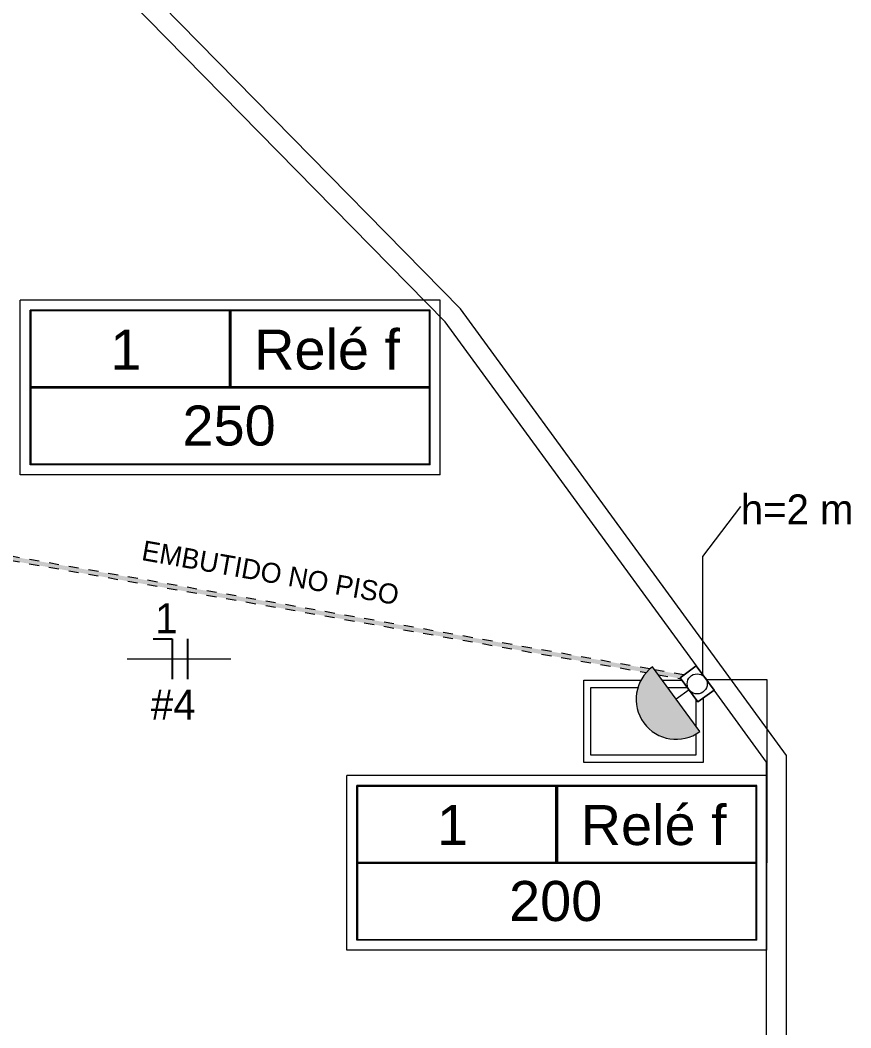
# Model space of a CAD drawing. Header units: metres. Extents: x -12 to 158, y -16 to 62.
# Drawn here: x 87.64 to 95.94, y 42.89 to 52.97 of the extents above; entities that cross this region are included whole.
import ezdxf

# ---------------------------------------------------------------- set-up
doc = ezdxf.new("R2010")
doc.units = ezdxf.units.M
doc.linetypes.add('Hidden', pattern=[0.007144, 0.004763, -0.002381])
for name, color, linetype, lineweight in [('A-ANNO-NOTE', 7, 'Continuous', 9), ('ARQ-PAR', 7, 'Continuous', 9), ('E-LITE-EQPM-IDEN', 7, 'Continuous', 9), ('E-POWR-CNDT', 7, 'Continuous', 18), ('G-ANNO-TEXT', 7, 'Continuous', 9), ('LD_Luminárias', 7, 'Continuous', 9)]:
    doc.layers.add(name, color=color, linetype=linetype, lineweight=lineweight)
doc.layers.add('BASE ELETRICO__dwg', color=7, linetype='Continuous', lineweight=9, true_color=0x767676)
doc.styles.add('Arial_3', font='arial.ttf', dxfattribs={"height": 0.4})
doc.styles.add('Century Gothic', font='GOTHIC.TTF', dxfattribs={"height": 0.2})
doc.styles.add('Century Gothic_1', font='GOTHIC.TTF', dxfattribs={"height": 0.3})

# ---------------------------------------------------------------- blocks, each defined once
blk = doc.blocks.new('BASE ELETRICO__dwg-8227098-PLANTA BAIXA - PLANTA GERAL')
at = {"color": 252, "lineweight": 9, "true_color": 0x8e8e8e}
for p, q in [((92.004, 46.369), (92.578, 46.369)), ((92.788, 46.369), (92.986, 46.369))]:
    blk.add_line(p, q, dxfattribs=at)
at = {"color": 252, "lineweight": 9, "true_color": 0x8e8e8e, "flags": 128}
for points in [[(93.131, 46.511), (90.618, 49.949), (86.529, 54.114), (76.801, 60.906), (76.801, 49.902), (76.465, 49.902), (56.278, 49.902)], [(93.197, 46.188), (93.197, 45.545), (92.004, 45.545), (92.004, 46.369)], [(53.233, 8.407), (53.233, 24.4), (56.233, 24.4), (93.833, 24.4), (93.833, 45.55), (93.308, 46.268)]]:
    blk.add_lwpolyline(points, dxfattribs=at)
at = {"layer": 'ARQ-PAR', "color": 252, "true_color": 0x8e8e8e, "flags": 128}
for points in [[(45.103, 0), (94.033, 0), (94.033, 45.615), (90.771, 50.079), (86.659, 54.267), (76.799, 61.152), (52.916, 61.152), (52.916, 59.372)], [(93.131, 46.511), (90.618, 49.949), (86.529, 54.114), (76.736, 60.952), (69.904, 60.952)], [(46.67, 0.2), (93.833, 0.2), (93.833, 45.55), (93.308, 46.268)]]:
    blk.add_lwpolyline(points, dxfattribs=at)
at = {"layer": 'LD_Luminárias', "color": 252, "true_color": 0x8e8e8e}
for p, q in [((92.077, 46.296), (92.547, 46.296)), ((92.842, 46.296), (93.04, 46.296)), ((93.124, 46.181), (93.124, 45.91))]:
    blk.add_line(p, q, dxfattribs=at)
at = {"layer": 'LD_Luminárias', "color": 252, "true_color": 0x8e8e8e, "flags": 128}
blk.add_lwpolyline([(93.124, 45.828), (93.124, 45.618), (92.077, 45.618), (92.077, 46.296)], dxfattribs=at)
blk = doc.blocks.new('Tag de Luminárias de Teto 3 - Tag de Luminárias de Teto 3-3493737-PLANTA BAIXA - PLANTA GERAL')
at = {"layer": 'E-LITE-EQPM-IDEN'}
for p, q in [((-0.0105, -0.004361), (-0.0105, 0.004361)), ((0.0105, 0.004361), (-0.0105, 0.004361)), ((0.0105, -0.004361), (0.0105, 0.004361)), ((0.01, 0.003861), (-0.01, 0.003861)), ((-0.01, -0.003861), (-0.01, 0.003861)), ((-0.000039, 0.003822), (-0.009961, 0.003822)), ((-0.009961, 0.003822), (-0.009961, 0.000039)), ((-0.000039, 0.000039), (-0.000039, 0.003822)), ((0, 0), (0, 0.003861)), ((0.000039, 0.003822), (0.000039, 0.000039)), ((0.009961, 0.003822), (0.000039, 0.003822)), ((0.009961, 0.000039), (0.009961, 0.003822)), ((0.01, -0.003861), (0.01, 0.003861)), ((-0.01, 0), (0.01, 0)), ((-0.009961, 0.000039), (-0.000039, 0.000039)), ((0.000039, 0.000039), (0.009961, 0.000039)), ((0.009961, -0.000039), (-0.009961, -0.000039)), ((-0.009961, -0.000039), (-0.009961, -0.003822)), ((0.009961, -0.003822), (0.009961, -0.000039)), ((0.01, -0.003861), (-0.01, -0.003861)), ((-0.009961, -0.003822), (0.009961, -0.003822)), ((0.0105, -0.004361), (-0.0105, -0.004361))]:
    blk.add_line(p, q, dxfattribs=at)
blk = doc.blocks.new('Fiação_Tags Lighting Fixture - 1_ FN-3746626-PLANTA BAIXA - PLANTA GERAL')
at = {"layer": 'E-LITE-EQPM-IDEN', "color": 5, "lineweight": 25, "true_color": 0x0000ff}
for p, q in [((-0.001283, -0.001642), (-0.000345, -0.001642)), ((-0.000345, -0.001642), (-0.000345, -0.003664))]:
    blk.add_line(p, q, dxfattribs=at)
at = {"layer": 'E-LITE-EQPM-IDEN', "color": 1, "lineweight": 25, "true_color": 0xff0000}
blk.add_line((0.000434, -0.001642), (0.000434, -0.003658), dxfattribs=at)
at = {"layer": 'E-LITE-EQPM-IDEN'}
blk.add_line((-0.002595, -0.002653), (0.002595, -0.002653), dxfattribs=at)

msp = doc.modelspace()

# ---------------------------------------------------------------- hatches: boundary and pattern name
at = {"layer": 'A-ANNO-NOTE'}
msp.add_hatch(color=256, dxfattribs=at).paths.add_polyline_path([(94.196, 45.777), (94.218, 45.778), (94.277, 45.786), (94.34, 45.805), (94.387, 45.826), (94.431, 45.854), (93.959, 46.5), (93.914, 46.462), (93.894, 46.44), (93.862, 46.399), (93.833, 46.348), (93.824, 46.328), (93.806, 46.271), (93.796, 46.213), (93.795, 46.198), (93.795, 46.158), (93.797, 46.132), (93.807, 46.081), (93.813, 46.06), (93.825, 46.025), (93.841, 45.991), (93.871, 45.944), (93.89, 45.918), (93.93, 45.878), (93.971, 45.846), (93.992, 45.833), (94.031, 45.812), (94.086, 45.792), (94.144, 45.78), (94.166, 45.778)])
at = {"layer": 'E-POWR-CNDT', "true_color": 0x353535}
h = msp.add_hatch(color=250, dxfattribs=at)
h.paths.add_polyline_path([(94.25, 46.403), (94.273, 46.42), (93.98, 46.471), (93.997, 46.448), (94.236, 46.406)])
h.paths.add_polyline_path([(93.914, 46.462), (93.934, 46.48), (85.362, 47.991), (85.362, 47.971), (93.914, 46.462)])
h = msp.add_hatch(color=250, dxfattribs=at)
h.paths.add_polyline_path([(94.242, 46.383), (94.236, 46.393), (94.25, 46.403), (93.997, 46.448), (94.015, 46.423), (94.241, 46.384)])
h.paths.add_polyline_path([(93.897, 46.444), (93.914, 46.462), (85.362, 47.97), (85.362, 47.949), (93.897, 46.444)])

# ---------------------------------------------------------------- linework, layer by layer
at = {"layer": 'A-ANNO-NOTE'}
for p, q in [((94.431, 45.854), (93.959, 46.5)), ((94.397, 46.511), (94.236, 46.393)), ((94.236, 46.393), (94.397, 46.511)), ((94.236, 46.393), (94.397, 46.511)), ((94.574, 46.268), (94.397, 46.511)), ((94.397, 46.511), (94.574, 46.268)), ((94.397, 46.511), (94.574, 46.268)), ((94.236, 46.393), (94.413, 46.15)), ((94.413, 46.15), (94.236, 46.393)), ((94.413, 46.15), (94.236, 46.393)), ((94.324, 46.272), (94.195, 46.177)), ((94.413, 46.15), (94.574, 46.268)), ((94.574, 46.268), (94.413, 46.15)), ((94.574, 46.268), (94.413, 46.15))]:
    msp.add_line(p, q, dxfattribs=at)
msp.add_circle((94.406, 46.331), 0.1, dxfattribs=at)
msp.add_arc((94.195, 46.177), 0.4, 126.1594, 306.1594, dxfattribs=at)
at = {"layer": 'E-LITE-EQPM-IDEN'}
for p, q in [((94.463, 47.603), (94.842, 48.104)), ((94.463, 46.416), (94.463, 47.603)), ((94.505, 46.374), (95.102, 46.374)), ((95.102, 46.374), (95.102, 44.542))]:
    msp.add_line(p, q, dxfattribs=at)
at = {"layer": 'E-POWR-CNDT', "color": 1, "linetype": 'Hidden', "true_color": 0xff0000}
for p, q in [((93.934, 46.48), (85.562, 47.957)), ((85.562, 47.914), (93.897, 46.444)), ((94.273, 46.42), (93.979, 46.472)), ((94.015, 46.423), (94.242, 46.383))]:
    msp.add_line(p, q, dxfattribs=at)

# ---------------------------------------------------------------- block references
at = {"layer": 'BASE ELETRICO__dwg', "color": 252, "true_color": 0x8e8e8e}
msp.add_blockref('BASE ELETRICO__dwg-8227098-PLANTA BAIXA - PLANTA GERAL', (1.267, 0), dxfattribs=at)
at = {"layer": 'E-LITE-EQPM-IDEN', "xscale": 199.9999999999999, "yscale": 199.9999999999999, "zscale": 199.9999999999999}
for name, p in [('Tag de Luminárias de Teto 3 - Tag de Luminárias de Teto 3-3493737-PLANTA BAIXA - PLANTA GERAL', (89.737, 49.294)), ('Fiação_Tags Lighting Fixture - 1_ FN-3746626-PLANTA BAIXA - PLANTA GERAL', (89.225, 47.111)), ('Tag de Luminárias de Teto 3 - Tag de Luminárias de Teto 3-3493737-PLANTA BAIXA - PLANTA GERAL', (93.002, 44.542))]:
    msp.add_blockref(name, p, dxfattribs=at)

# ---------------------------------------------------------------- texts
at = {"layer": 'E-LITE-EQPM-IDEN', "attachment_point": 1}
for s, insert, char_height, width, style in [('1', (88.539, 49.873), 0.4, 0.38481, 'Arial_3'), ('Relé f', (89.976, 49.873), 0.4, 1.82785, 'Arial_3'), ('250', (89.26, 49.113), 0.4, 1.15443, 'Arial_3'), ('h=2 m', (94.842, 48.225), 0.3, 1.53924, 'Century Gothic_1'), ('#4', (88.945, 46.274), 0.3, 0.65738, 'Century Gothic_1'), ('Relé f', (93.241, 45.12), 0.4, 1.82785, 'Arial_3'), ('1', (91.804, 45.12), 0.4, 0.38481, 'Arial_3'), ('200', (92.525, 44.361), 0.4, 1.15443, 'Arial_3')]:
    msp.add_mtext(s, dxfattribs=dict(at, insert=insert, char_height=char_height, width=width, style=style))

# ---------------------------------------------------------------- next in the draw order: texts
at = {"layer": 'G-ANNO-TEXT', "insert": (88.877, 47.767), "char_height": 0.2, "width": 3.09451, "attachment_point": 1, "rotation": 349.9948, "style": 'Century Gothic', "bg_fill": 3, "box_fill_scale": 1.25, "bg_fill_color": 256, "bg_fill_true_color": 13158600, "bg_fill_transparency": 0}
msp.add_mtext('EMBUTIDO NO PISO', dxfattribs=at)

# ---------------------------------------------------------------- next in the draw order: texts
at = {"layer": 'E-LITE-EQPM-IDEN', "insert": (88.987, 47.137), "char_height": 0.3, "width": 0.28861, "attachment_point": 1, "style": 'Century Gothic_1'}
msp.add_mtext('1', dxfattribs=at)

doc.saveas('drawing.dxf')
